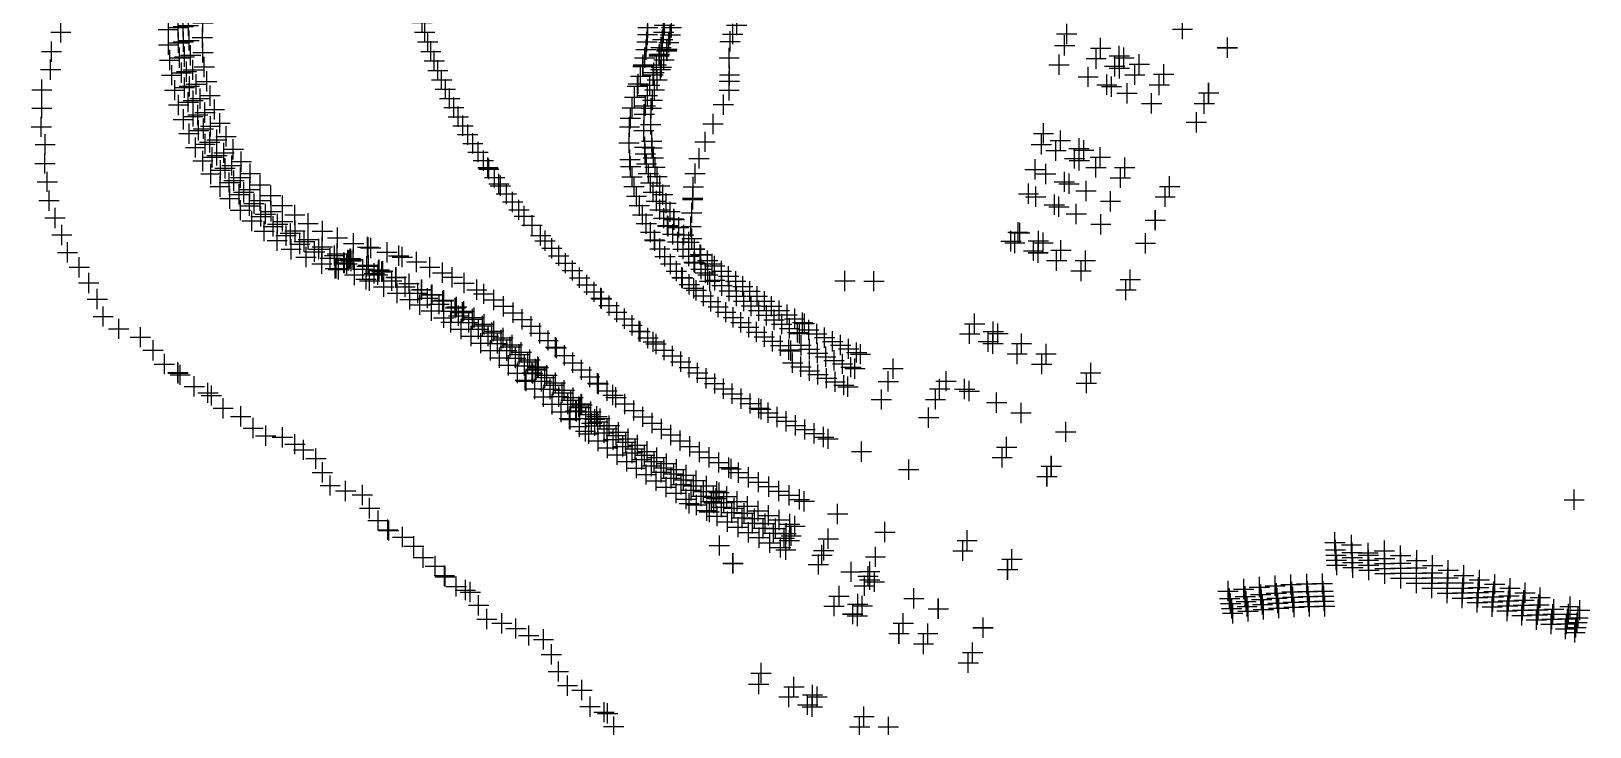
# Model space of a CAD drawing. Header units: metres. Extents: x 107442 to 107761, y 6433710 to 6434563.
# Drawn here: x 107476.1 to 107630.1, y 6434035.9 to 6434104.7 of the extents above; entities that cross this region are included whole.
import ezdxf

# ---------------------------------------------------------------- set-up
doc = ezdxf.new("R2010")
doc.units = ezdxf.units.M
doc.header["$PDMODE"] = 2
doc.header["$PDSIZE"] = 1

msp = doc.modelspace()

# ---------------------------------------------------------------- linework, layer by layer
for p in [(107479.06, 6434104.55, 95.99), (107489.69, 6434104.83, 93.27), (107489.69, 6434104.83, 93.27), (107490.67, 6434105.02, 93.02), (107490.67, 6434105.02, 93.02), (107491.16, 6434105.11, 93.02), (107491.16, 6434105.11, 93.02), (107491.16, 6434105.11, 93.02), (107491.67, 6434105.21, 92.89), (107493.11, 6434105.48, 93.52), (107514.75, 6434105.53, 93.4), (107515.02, 6434104.56, 93.39), (107537.06, 6434105.01, 93.35), (107538.62, 6434104.57, 92.71), (107538.7, 6434105.25, 92.71), (107539.4, 6434105.02, 92.41), (107539.4, 6434105.02, 92.41), (107545.45, 6434104.37, 97.63), (107545.84, 6434105.25, 97.66), (107578.45, 6434104.38, 98.97), (107589.88, 6434104.87, 98.5), (107489.71, 6434103.31, 93.27), (107489.71, 6434103.31, 93.27), (107490.69, 6434103.52, 93.02), (107490.69, 6434103.52, 93.02), (107491.17, 6434103.62, 93.02), (107491.17, 6434103.62, 93.02), (107491.17, 6434103.62, 93.02), (107491.74, 6434103.74, 92.87), (107493.05, 6434104.02, 93.5), (107515.31, 6434103.61, 93.38), (107536.88, 6434102.84, 93.35), (107536.97, 6434103.6, 93.35), (107537.03, 6434104.32, 93.35), (107538.37, 6434103.06, 92.72), (107538.52, 6434103.84, 92.72), (107538.95, 6434102.85, 92.43), (107538.95, 6434102.85, 92.43), (107538.96, 6434102.89, 92.43), (107538.96, 6434102.89, 92.43), (107539.13, 6434103.55, 92.42), (107539.13, 6434103.55, 92.42), (107539.28, 6434104.31, 92.42), (107539.28, 6434104.31, 92.42), (107545.18, 6434103.65, 97.62), (107578.23, 6434103.25, 98.93), (107581.79, 6434102.99, 98.06), (107581.79, 6434102.99, 98.06), (107594.32, 6434103.03, 98.03), (107594.32, 6434103.02, 98.62), (107594.32, 6434103.02, 98.62), (107594.32, 6434103.02, 98.62), (107594.32, 6434103.02, 98.62), (107478.14, 6434102.64, 96.21), (107489.82, 6434101.8, 93.26), (107489.82, 6434101.8, 93.26), (107490.79, 6434102.03, 93.01), (107490.79, 6434102.03, 93.01), (107491.28, 6434102.14, 93.01), (107491.28, 6434102.14, 93.01), (107491.28, 6434102.14, 93.01), (107491.88, 6434102.28, 92.86), (107493.1, 6434102.56, 93.48), (107515.62, 6434102.66, 93.36), (107515.96, 6434101.72, 93.35), (107536.6, 6434101.3, 93.37), (107536.61, 6434101.34, 93.37), (107536.75, 6434102.03, 93.36), (107537.91, 6434101.33, 92.74), (107538.17, 6434102.23, 92.73), (107538.2, 6434102.36, 92.73), (107538.21, 6434102.39, 92.73), (107538.65, 6434101.84, 92.44), (107538.65, 6434101.84, 92.44), (107538.92, 6434102.73, 92.43), (107538.92, 6434102.73, 92.43), (107545.09, 6434102.02, 97.6), (107577.69, 6434101.35, 98.91), (107581.35, 6434101.95, 98.09), (107581.35, 6434101.95, 98.09), (107583.64, 6434102.22, 97.56), (107583.64, 6434102.22, 97.56), (107584.1, 6434102.03, 97.56), (107584.1, 6434102.03, 97.56), (107585.61, 6434101.4, 97.97), (107478.05, 6434100.86, 96.24), (107490.02, 6434100.31, 93.25), (107490.02, 6434100.31, 93.25), (107490.99, 6434100.55, 93), (107490.99, 6434100.55, 93), (107491.48, 6434100.67, 93), (107491.48, 6434100.67, 93), (107491.48, 6434100.67, 93), (107492.12, 6434100.84, 92.84), (107493.24, 6434101.12, 93.46), (107516.31, 6434100.78, 93.34), (107516.68, 6434099.85, 93.33), (107536.34, 6434100.23, 93.38), (107536.58, 6434101.17, 93.37), (107537.58, 6434100.33, 92.75), (107537.66, 6434100.58, 92.75), (107537.98, 6434099.85, 92.47), (107537.98, 6434099.85, 92.47), (107538.31, 6434100.86, 92.45), (107538.31, 6434100.86, 92.45), (107538.4, 6434101.11, 92.45), (107538.4, 6434101.11, 92.45), (107545.13, 6434100.33, 97.59), (107580.56, 6434100.15, 98.13), (107580.56, 6434100.15, 98.13), (107583.19, 6434101.19, 97.59), (107583.19, 6434101.19, 97.59), (107583.65, 6434100.99, 97.59), (107583.65, 6434100.99, 97.59), (107585.17, 6434100.36, 98), (107588.03, 6434100.4, 98.62), (107477.19, 6434098.88, 96.5), (107490.32, 6434098.83, 93.25), (107490.32, 6434098.83, 93.25), (107491.28, 6434099.09, 93), (107491.28, 6434099.09, 93), (107491.77, 6434099.22, 93), (107491.77, 6434099.22, 93), (107491.77, 6434099.22, 93), (107492.43, 6434099.41, 92.82), (107493.48, 6434099.7, 93.44), (107493.82, 6434098.29, 93.43), (107517.06, 6434098.93, 93.32), (107536.03, 6434099.21, 93.39), (107536.11, 6434099.46, 93.39), (107537.01, 6434098.29, 92.78), (107537.26, 6434099.31, 92.77), (107537.72, 6434098.85, 92.48), (107537.72, 6434098.85, 92.48), (107545.09, 6434098.82, 97.57), (107545.1, 6434099.71, 97.59), (107582.41, 6434099.37, 97.63), (107582.41, 6434099.37, 97.63), (107582.87, 6434099.18, 97.63), (107582.87, 6434099.18, 97.63), (107584.41, 6434098.53, 98.05), (107587.59, 6434099.35, 98.65), (107592.46, 6434098.56, 98.74), (107592.46, 6434098.56, 98.74), (107592.46, 6434098.56, 98.74), (107592.46, 6434098.56, 98.15), (107592.47, 6434098.56, 98.74), (107477.19, 6434097.06, 96.56), (107490.7, 6434097.37, 93.24), (107490.7, 6434097.37, 93.24), (107491.66, 6434097.65, 92.99), (107491.66, 6434097.65, 92.99), (107492.14, 6434097.8, 92.99), (107492.14, 6434097.8, 92.99), (107492.14, 6434097.8, 92.99), (107492.82, 6434098, 92.81), (107494.25, 6434096.92, 93.41), (107517.47, 6434098.01, 93.31), (107517.89, 6434097.11, 93.3), (107535.51, 6434097.1, 93.42), (107535.74, 6434098.15, 93.41), (107536.82, 6434097.28, 92.8), (107537.4, 6434097.04, 92.51), (107537.4, 6434097.04, 92.51), (107537.52, 6434097.85, 92.5), (107537.52, 6434097.85, 92.5), (107544.52, 6434097.4, 97.15), (107586.83, 6434097.52, 98.7), (107592.02, 6434097.5, 98.18), (107592.03, 6434097.5, 98.77), (107592.03, 6434097.5, 98.77), (107592.03, 6434097.5, 98.77), (107592.03, 6434097.5, 98.77), (107477.13, 6434095.21, 96.66), (107491.17, 6434095.94, 93.23), (107491.17, 6434095.94, 93.23), (107492.13, 6434096.24, 92.98), (107492.13, 6434096.24, 92.98), (107492.6, 6434096.39, 92.98), (107492.6, 6434096.39, 92.98), (107492.6, 6434096.39, 92.98), (107493.3, 6434096.61, 92.8), (107493.85, 6434095.26, 92.79), (107494.78, 6434095.57, 93.4), (107518.33, 6434096.21, 93.29), (107518.79, 6434095.32, 93.28), (107535.25, 6434095.21, 93.45), (107535.34, 6434096.06, 93.44), (107536.71, 6434096.45, 92.81), (107537.35, 6434095.45, 92.53), (107537.35, 6434095.45, 92.53), (107543.5, 6434095.5, 96.37), (107591.25, 6434095.66, 98.23), (107591.26, 6434095.66, 98.82), (107591.26, 6434095.66, 98.82), (107591.26, 6434095.66, 98.82), (107591.26, 6434095.66, 98.82), (107491.73, 6434094.54, 93.22), (107491.73, 6434094.54, 93.22), (107492.68, 6434094.86, 92.97), (107492.68, 6434094.86, 92.97), (107493.15, 6434095.02, 92.97), (107493.15, 6434095.02, 92.97), (107493.15, 6434095.02, 92.97), (107493.78, 6434093.68, 92.97), (107493.78, 6434093.68, 92.97), (107493.78, 6434093.68, 92.97), (107494.48, 6434093.93, 92.78), (107495.39, 6434094.26, 93.39), (107519.27, 6434094.44, 93.27), (107535.2, 6434093.62, 93.47), (107536.66, 6434094.86, 92.83), (107537.44, 6434093.79, 92.55), (107537.44, 6434093.79, 92.55), (107542.71, 6434093.73, 95.7), (107576.15, 6434094.56, 98.73), (107577.82, 6434093.86, 98.28), (107577.82, 6434093.86, 98.28), (107477.52, 6434093.47, 96.67), (107492.37, 6434093.17, 93.22), (107492.37, 6434093.17, 93.22), (107493.31, 6434093.51, 92.97), (107493.31, 6434093.51, 92.97), (107494.03, 6434092.2, 92.96), (107494.03, 6434092.2, 92.96), (107494.49, 6434092.38, 92.96), (107494.49, 6434092.38, 92.96), (107494.49, 6434092.38, 92.96), (107495.18, 6434092.64, 92.77), (107496.1, 6434092.99, 93.39), (107519.77, 6434093.57, 93.26), (107520.28, 6434092.72, 93.25), (107536.75, 6434093.21, 92.85), (107536.81, 6434092.53, 92.85), (107537.49, 6434093.12, 92.55), (107537.49, 6434093.12, 92.55), (107537.61, 6434092.15, 92.56), (107537.61, 6434092.15, 92.56), (107542.12, 6434092.09, 95.13), (107575.94, 6434093.47, 98.7), (107577.38, 6434092.86, 98.3), (107577.38, 6434092.86, 98.3), (107579.22, 6434092.08, 97.8), (107579.22, 6434092.08, 97.8), (107579.66, 6434093.08, 97.78), (107579.66, 6434093.08, 97.78), (107580.12, 6434092.89, 97.78), (107580.12, 6434092.89, 97.78), (107581.76, 6434092.21, 98.22), (107477.5, 6434091.59, 96.82), (107493.09, 6434091.84, 93.21), (107493.09, 6434091.84, 93.21), (107493.9, 6434090.55, 93.2), (107493.9, 6434090.55, 93.2), (107494.83, 6434090.93, 92.95), (107494.83, 6434090.93, 92.95), (107495.29, 6434091.12, 92.95), (107495.29, 6434091.12, 92.95), (107495.29, 6434091.12, 92.95), (107495.96, 6434091.39, 92.77), (107496.89, 6434091.77, 93.38), (107497.78, 6434090.6, 93.38), (107520.81, 6434091.87, 93.24), (107521.25, 6434091.19, 93.24), (107521.27, 6434091.15, 93.24), (107521.35, 6434091.03, 93.23), (107535.29, 6434091.97, 93.48), (107535.36, 6434091.28, 93.49), (107536.93, 6434091.55, 92.86), (107537.11, 6434090.6, 92.87), (107537.77, 6434091.21, 92.57), (107537.77, 6434091.21, 92.57), (107541.73, 6434090.6, 94.65), (107575.32, 6434091.01, 98.65), (107576.37, 6434090.56, 98.36), (107576.37, 6434090.56, 98.36), (107579.68, 6434091.89, 97.8), (107579.68, 6434091.89, 97.8), (107581.33, 6434091.19, 98.25), (107584.17, 6434091.19, 98.88), (107477.73, 6434089.78, 96.92), (107494.79, 6434089.31, 93.19), (107494.79, 6434089.31, 93.19), (107495.71, 6434089.71, 92.94), (107495.71, 6434089.71, 92.94), (107496.17, 6434089.9, 92.94), (107496.17, 6434089.9, 92.94), (107496.17, 6434089.9, 92.94), (107496.82, 6434090.19, 92.77), (107497.75, 6434089.03, 92.77), (107498.75, 6434089.48, 93.38), (107521.92, 6434090.2, 93.23), (107522.35, 6434089.58, 93.22), (107522.49, 6434089.39, 93.22), (107535.5, 6434090.28, 93.5), (107535.7, 6434089.31, 93.51), (107537.33, 6434089.67, 92.88), (107537.98, 6434090.29, 92.58), (107537.98, 6434090.29, 92.58), (107538.24, 6434089.39, 92.59), (107538.24, 6434089.39, 92.59), (107541.55, 6434089.28, 94.28), (107578.21, 6434089.78, 97.86), (107578.21, 6434089.78, 97.86), (107578.67, 6434089.59, 97.86), (107578.67, 6434089.59, 97.86), (107583.75, 6434090.18, 98.91), (107588.6, 6434089.33, 99), (107588.6, 6434089.33, 99), (107588.6, 6434089.33, 99), (107588.6, 6434089.33, 98.41), (107588.61, 6434089.33, 99), (107477.9, 6434087.92, 97.06), (107495.76, 6434088.12, 93.19), (107495.76, 6434088.12, 93.19), (107496.67, 6434088.53, 92.94), (107496.67, 6434088.53, 92.94), (107497.13, 6434088.74, 92.94), (107497.13, 6434088.74, 92.94), (107497.13, 6434088.74, 92.94), (107498.16, 6434087.63, 92.93), (107498.16, 6434087.63, 92.93), (107498.16, 6434087.63, 92.93), (107498.75, 6434087.92, 92.77), (107499.81, 6434088.42, 93.39), (107500.95, 6434087.43, 93.39), (107523.09, 6434088.58, 93.21), (107523.7, 6434087.79, 93.21), (107535.94, 6434088.35, 93.52), (107536.22, 6434087.43, 93.53), (107537.59, 6434088.76, 92.89), (107537.9, 6434087.88, 92.9), (107538.54, 6434088.52, 92.6), (107538.54, 6434088.52, 92.6), (107538.87, 6434087.67, 92.6), (107538.87, 6434087.67, 92.6), (107541.5, 6434088.15, 94), (107541.5, 6434088.04, 93.97), (107574.67, 6434088.6, 98.61), (107575.38, 6434088.3, 98.41), (107575.38, 6434088.3, 98.41), (107577.22, 6434087.52, 97.91), (107577.22, 6434087.52, 97.91), (107580.35, 6434088.88, 98.32), (107582.77, 6434087.86, 98.97), (107588.17, 6434088.31, 99.03), (107588.17, 6434088.31, 99.03), (107588.17, 6434088.31, 99.03), (107588.17, 6434088.31, 99.03), (107588.17, 6434088.31, 98.44), (107478.5, 6434086.21, 97.12), (107496.81, 6434086.98, 93.18), (107496.81, 6434086.98, 93.18), (107497.71, 6434087.42, 92.93), (107497.71, 6434087.42, 92.93), (107497.94, 6434085.91, 93.17), (107497.94, 6434085.91, 93.17), (107498.83, 6434086.36, 92.92), (107498.83, 6434086.36, 92.92), (107499.28, 6434086.59, 92.92), (107499.28, 6434086.59, 92.92), (107499.28, 6434086.59, 92.92), (107499.83, 6434086.86, 92.77), (107502.18, 6434086.51, 93.4), (107524.33, 6434087.01, 93.2), (107524.85, 6434086.39, 93.2), (107536.54, 6434086.52, 93.53), (107538.25, 6434087.02, 92.9), (107538.63, 6434086.19, 92.91), (107539.25, 6434086.84, 92.61), (107539.25, 6434086.84, 92.61), (107539.63, 6434086.12, 92.61), (107539.63, 6434086.12, 92.61), (107539.67, 6434086.05, 92.61), (107539.67, 6434086.05, 92.61), (107541.4, 6434086.72, 93.59), (107577.68, 6434087.32, 97.91), (107577.68, 6434087.32, 97.91), (107579.39, 6434086.6, 98.38), (107587.19, 6434085.99, 99.09), (107587.19, 6434085.99, 99.09), (107587.19, 6434085.99, 99.09), (107587.19, 6434085.99, 98.5), (107587.2, 6434085.99, 99.09), (107479.16, 6434084.53, 97.18), (107499.15, 6434084.9, 93.16), (107499.15, 6434084.9, 93.16), (107500.04, 6434085.37, 92.91), (107500.04, 6434085.37, 92.91), (107500.48, 6434085.61, 92.91), (107500.48, 6434085.61, 92.91), (107500.48, 6434085.61, 92.91), (107500.98, 6434085.87, 92.77), (107501.32, 6434084.46, 92.91), (107501.32, 6434084.46, 92.91), (107501.75, 6434084.7, 92.91), (107501.75, 6434084.7, 92.91), (107501.75, 6434084.7, 92.91), (107502.2, 6434084.95, 92.78), (107503.5, 6434085.67, 93.41), (107504.91, 6434084.91, 93.42), (107525.62, 6434085.48, 93.19), (107526.47, 6434084.48, 93.18), (107536.91, 6434085.65, 93.54), (107537.32, 6434084.8, 93.55), (107539.01, 6434085.46, 92.91), (107539.06, 6434085.38, 92.91), (107539.52, 6434084.6, 92.92), (107540.11, 6434085.28, 92.62), (107540.11, 6434085.28, 92.62), (107540.6, 6434084.53, 92.62), (107540.6, 6434084.53, 92.62), (107541.32, 6434085.36, 93.17), (107573.64, 6434084.8, 98.45), (107573.64, 6434084.8, 98.45), (107573.81, 6434084.73, 98.5), (107573.81, 6434084.73, 98.5), (107573.81, 6434084.73, 98.5), (107581.81, 6434085.58, 99.03), (107500.44, 6434083.97, 93.16), (107500.44, 6434083.97, 93.16), (107501.82, 6434083.11, 93.15), (107501.82, 6434083.11, 93.15), (107502.68, 6434083.62, 92.9), (107502.68, 6434083.62, 92.9), (107503.11, 6434083.87, 92.9), (107503.11, 6434083.87, 92.9), (107503.11, 6434083.87, 92.9), (107503.5, 6434084.09, 92.79), (107504.14, 6434082.87, 92.9), (107504.14, 6434082.87, 92.9), (107504.57, 6434083.13, 92.9), (107504.57, 6434083.13, 92.9), (107504.57, 6434083.13, 92.9), (107504.9, 6434083.34, 92.8), (107506.4, 6434084.25, 93.43), (107507.99, 6434083.7, 93.45), (107509.36, 6434083.33, 93.47), (107509.44, 6434083.31, 93.47), (107509.68, 6434083.25, 93.47), (107511.3, 6434082.82, 93.49), (107526.91, 6434083.96, 93.18), (107527.57, 6434083.21, 93.18), (107537.72, 6434084.05, 93.55), (107537.76, 6434083.97, 93.55), (107538.24, 6434083.17, 93.56), (107540.01, 6434083.85, 92.92), (107540.54, 6434083.13, 92.93), (107541.12, 6434083.82, 92.63), (107541.12, 6434083.82, 92.63), (107541.41, 6434084.17, 92.86), (107541.67, 6434083.14, 92.63), (107541.67, 6434083.14, 92.63), (107541.68, 6434083.16, 92.65), (107572.92, 6434083.91, 98.4), (107572.93, 6434083.92, 98.4), (107573.32, 6434083.75, 98.51), (107573.32, 6434083.75, 98.51), (107573.32, 6434083.74, 98.51), (107573.32, 6434083.74, 98.51), (107575.16, 6434082.97, 98.01), (107575.16, 6434082.97, 98.01), (107575.16, 6434082.96, 98.01), (107575.16, 6434082.96, 98.01), (107575.65, 6434083.95, 98), (107575.65, 6434083.95, 98), (107576.11, 6434083.76, 98), (107576.11, 6434083.76, 98), (107577.87, 6434083.01, 98.48), (107586.23, 6434083.71, 99.15), (107586.23, 6434083.71, 99.15), (107586.23, 6434083.71, 99.15), (107586.23, 6434083.71, 99.15), (107586.23, 6434083.71, 98.56), (107479.72, 6434082.8, 97.3), (107480.89, 6434081.34, 97.27), (107503.29, 6434082.35, 93.15), (107503.29, 6434082.35, 93.15), (107504.85, 6434081.69, 93.15), (107504.85, 6434081.69, 93.15), (107505.69, 6434082.23, 92.9), (107505.69, 6434082.23, 92.9), (107506.11, 6434082.5, 92.9), (107506.11, 6434082.5, 92.9), (107506.11, 6434082.5, 92.9), (107506.38, 6434082.67, 92.81), (107507.02, 6434081.78, 92.89), (107507.02, 6434081.78, 92.89), (107507.09, 6434081.76, 92.89), (107507.09, 6434081.76, 92.89), (107507.33, 6434081.68, 92.89), (107507.33, 6434081.68, 92.89), (107507.43, 6434082.06, 92.89), (107507.43, 6434082.06, 92.89), (107507.43, 6434082.06, 92.89), (107507.51, 6434082.03, 92.89), (107507.51, 6434082.03, 92.89), (107507.51, 6434082.03, 92.89), (107507.65, 6434082.2, 92.83), (107507.72, 6434082.17, 92.83), (107507.74, 6434081.96, 92.89), (107507.74, 6434081.96, 92.89), (107507.74, 6434081.96, 92.89), (107507.94, 6434082.1, 92.83), (107509.31, 6434081.44, 92.89), (107509.31, 6434081.44, 92.89), (107509.31, 6434081.44, 92.89), (107509.45, 6434081.54, 92.85), (107512.45, 6434082.47, 93.51), (107512.8, 6434082.35, 93.51), (107514.2, 6434081.86, 93.53), (107515.52, 6434081.34, 93.54), (107528.25, 6434082.47, 93.17), (107528.93, 6434081.74, 93.17), (107538.75, 6434082.41, 93.56), (107539.3, 6434081.67, 93.57), (107541.1, 6434082.44, 92.93), (107541.63, 6434081.84, 92.94), (107541.69, 6434081.78, 92.94), (107542.24, 6434082.6, 92.61), (107542.24, 6434082.6, 92.61), (107542.24, 6434082.6, 92.61), (107542.24, 6434082.6, 92.61), (107542.3, 6434082.55, 92.61), (107542.97, 6434082, 92.59), (107543.41, 6434081.66, 92.58), (107543.65, 6434081.48, 92.57), (107575.62, 6434082.78, 98.01), (107575.62, 6434082.78, 98.01), (107575.62, 6434082.77, 98.01), (107575.62, 6434082.77, 98.01), (107577.45, 6434082, 98.51), (107577.45, 6434082, 98.51), (107580.29, 6434081.99, 99.13), (107481.82, 6434079.79, 97.34), (107506.18, 6434081.23, 93.14), (107506.18, 6434081.23, 93.14), (107506.26, 6434081.21, 93.14), (107506.26, 6434081.21, 93.14), (107506.49, 6434081.13, 93.14), (107506.49, 6434081.13, 93.14), (107508.08, 6434080.58, 93.14), (107508.08, 6434080.58, 93.14), (107508.9, 6434081.15, 92.89), (107508.9, 6434081.15, 92.89), (107509.22, 6434080.15, 93.14), (107509.22, 6434080.15, 93.14), (107509.57, 6434080.01, 93.14), (107509.57, 6434080.01, 93.14), (107510.03, 6434080.73, 92.89), (107510.03, 6434080.73, 92.89), (107510.38, 6434080.6, 92.89), (107510.38, 6434080.6, 92.89), (107510.44, 6434081.02, 92.89), (107510.44, 6434081.02, 92.89), (107510.44, 6434081.02, 92.89), (107510.53, 6434081.09, 92.86), (107510.78, 6434080.89, 92.89), (107510.78, 6434080.89, 92.89), (107510.78, 6434080.89, 92.89), (107510.87, 6434080.95, 92.86), (107511.76, 6434080.01, 92.89), (107511.76, 6434080.01, 92.89), (107512.16, 6434080.32, 92.89), (107512.16, 6434080.32, 92.89), (107512.16, 6434080.32, 92.89), (107512.2, 6434080.35, 92.87), (107516.77, 6434080.8, 93.55), (107517.74, 6434080.35, 93.55), (107518.9, 6434079.78, 93.56), (107529.62, 6434081.02, 93.17), (107530.32, 6434080.3, 93.16), (107539.88, 6434080.96, 93.57), (107540.43, 6434080.34, 93.57), (107540.43, 6434080.34, 93.57), (107540.49, 6434080.28, 93.58), (107542.32, 6434081.16, 92.94), (107542.75, 6434080.79, 92.94), (107542.99, 6434080.59, 92.94), (107543.17, 6434079.95, 92.33), (107543.17, 6434079.95, 92.33), (107543.68, 6434080.05, 92.94), (107544.34, 6434080.96, 92.57), (107545.04, 6434080.45, 92.57), (107545.74, 6434079.95, 92.56), (107556.53, 6434079.98, 95.27), (107559.4, 6434079.96, 95.9), (107579.86, 6434080.98, 99.16), (107579.86, 6434080.97, 99.16), (107584.71, 6434080.12, 99.25), (107584.71, 6434080.12, 99.25), (107584.71, 6434080.12, 99.25), (107584.71, 6434080.12, 98.66), (107584.72, 6434080.12, 99.25), (107482.66, 6434078.19, 97.45), (107510.96, 6434079.41, 93.14), (107510.96, 6434079.41, 93.14), (107512.29, 6434078.79, 93.13), (107512.29, 6434078.79, 93.13), (107513.07, 6434079.41, 92.88), (107513.07, 6434079.41, 92.88), (107513.47, 6434079.72, 92.88), (107513.47, 6434079.72, 92.88), (107513.47, 6434079.72, 92.88), (107514.32, 6434078.79, 92.88), (107514.32, 6434078.79, 92.88), (107514.71, 6434079.11, 92.88), (107514.71, 6434079.11, 92.88), (107514.74, 6434079.14, 92.89), (107515.3, 6434078.28, 92.88), (107515.3, 6434078.28, 92.88), (107515.68, 6434078.6, 92.88), (107515.68, 6434078.6, 92.88), (107515.75, 6434078.65, 92.9), (107520.16, 6434079.12, 93.57), (107520.85, 6434078.71, 93.57), (107531.03, 6434079.6, 93.16), (107531.75, 6434078.91, 93.16), (107532.42, 6434078.29, 93.16), (107532.49, 6434078.23, 93.16), (107541.15, 6434079.64, 93.58), (107541.59, 6434079.26, 93.58), (107541.84, 6434079.06, 93.58), (107542.55, 6434078.5, 93.58), (107544.38, 6434079.52, 92.95), (107545.09, 6434079, 92.95), (107545.81, 6434078.49, 92.95), (107546.44, 6434079.45, 92.57), (107547.15, 6434078.96, 92.57), (107547.87, 6434078.47, 92.58), (107584.28, 6434079.11, 98.69), (107584.28, 6434079.1, 99.28), (107584.29, 6434079.11, 99.28), (107584.29, 6434079.11, 99.28), (107584.29, 6434079.11, 99.28), (107584.29, 6434079.11, 99.28), (107584.29, 6434079.11, 98.69), (107584.29, 6434079.1, 99.28), (107584.29, 6434079.1, 99.28), (107584.29, 6434079.1, 99.28), (107513.55, 6434078.16, 93.13), (107513.55, 6434078.16, 93.13), (107514.54, 6434077.63, 93.13), (107514.54, 6434077.63, 93.13), (107515.67, 6434077.04, 93.12), (107515.67, 6434077.04, 93.12), (107516.43, 6434077.69, 92.88), (107516.43, 6434077.69, 92.88), (107516.81, 6434078.01, 92.88), (107516.81, 6434078.01, 92.88), (107516.9, 6434078.09, 92.9), (107517.65, 6434076.99, 92.87), (107517.65, 6434076.99, 92.87), (107518.04, 6434077.32, 92.87), (107518.04, 6434077.32, 92.87), (107518.16, 6434077.42, 92.91), (107518.74, 6434076.88, 92.87), (107518.74, 6434076.88, 92.87), (107518.87, 6434077, 92.91), (107521.85, 6434078.11, 93.58), (107522.81, 6434077.48, 93.58), (107523.74, 6434076.84, 93.58), (107533.23, 6434077.56, 93.16), (107533.98, 6434076.9, 93.16), (107543.28, 6434077.95, 93.58), (107544.01, 6434077.42, 93.59), (107544.75, 6434076.9, 93.59), (107546.53, 6434078, 92.95), (107547.27, 6434077.52, 92.96), (107548.01, 6434077.05, 92.96), (107548.59, 6434077.99, 92.59), (107549.29, 6434077.49, 92.62), (107550.04, 6434077.05, 92.62), (107550.81, 6434076.65, 92.62), (107483.25, 6434076.47, 97.67), (107484.78, 6434075.25, 97.64), (107516.89, 6434076.34, 93.12), (107516.89, 6434076.34, 93.12), (107517.6, 6434075.9, 93.12), (107517.6, 6434075.9, 93.12), (107518.36, 6434076.55, 92.87), (107518.36, 6434076.55, 92.87), (107518.62, 6434075.23, 93.12), (107518.62, 6434075.23, 93.12), (107519.36, 6434075.89, 92.87), (107519.36, 6434075.89, 92.87), (107519.74, 6434076.22, 92.87), (107519.74, 6434076.22, 92.87), (107519.89, 6434076.36, 92.92), (107520.34, 6434075.22, 92.87), (107520.34, 6434075.22, 92.87), (107520.71, 6434075.55, 92.87), (107520.71, 6434075.55, 92.87), (107520.88, 6434075.71, 92.92), (107524.65, 6434076.19, 93.58), (107525.53, 6434075.51, 93.58), (107534.74, 6434076.25, 93.15), (107535.51, 6434075.61, 93.15), (107545.5, 6434076.39, 93.59), (107546.26, 6434075.89, 93.6), (107547.03, 6434075.41, 93.6), (107548.77, 6434076.59, 92.97), (107549.53, 6434076.15, 92.97), (107550.29, 6434075.72, 92.97), (107551.07, 6434075.3, 92.98), (107551.57, 6434076.25, 92.62), (107552.35, 6434075.87, 92.62), (107552.54, 6434075.77, 92.62), (107552.96, 6434075.15, 92.45), (107569.34, 6434075.76, 98.6), (107569.34, 6434075.76, 98.6), (107486.92, 6434074.43, 97.46), (107519.6, 6434074.54, 93.12), (107519.6, 6434074.54, 93.12), (107520.56, 6434073.84, 93.11), (107520.56, 6434073.84, 93.11), (107521.29, 6434074.53, 92.86), (107521.29, 6434074.53, 92.86), (107521.65, 6434074.87, 92.86), (107521.65, 6434074.87, 92.86), (107521.84, 6434075.04, 92.93), (107522.21, 6434073.82, 92.86), (107522.21, 6434073.82, 92.86), (107522.57, 6434074.17, 92.86), (107522.57, 6434074.17, 92.86), (107522.77, 6434074.36, 92.93), (107523.67, 6434073.66, 92.93), (107526.38, 6434074.82, 93.58), (107527.21, 6434074.1, 93.58), (107536.21, 6434075.04, 93.15), (107536.29, 6434074.98, 93.15), (107537.07, 6434074.36, 93.15), (107537.59, 6434073.97, 93.16), (107537.87, 6434073.76, 93.16), (107547.8, 6434074.93, 93.6), (107548.58, 6434074.48, 93.61), (107549.38, 6434074.03, 93.61), (107550.18, 6434073.6, 93.62), (107551.85, 6434074.89, 92.98), (107552.05, 6434074.8, 92.98), (107552.21, 6434073.63, 93.01), (107553.74, 6434074.76, 92.46), (107554.52, 6434074.39, 92.47), (107555.31, 6434074.01, 92.48), (107556.1, 6434073.65, 92.5), (107568.85, 6434074.77, 98.61), (107568.85, 6434074.77, 98.61), (107570.69, 6434073.99, 98.11), (107570.69, 6434073.99, 98.11), (107571.15, 6434073.8, 98.11), (107571.15, 6434073.8, 98.11), (107571.19, 6434074.98, 98.1), (107571.19, 6434074.98, 98.1), (107571.65, 6434074.79, 98.1), (107571.65, 6434074.79, 98.1), (107573.98, 6434073.8, 98.73), (107488.18, 6434073.14, 97.57), (107521.5, 6434073.13, 93.11), (107521.5, 6434073.13, 93.11), (107522.41, 6434072.4, 93.11), (107522.41, 6434072.4, 93.11), (107523.12, 6434073.1, 92.86), (107523.12, 6434073.1, 92.86), (107523.47, 6434073.46, 92.86), (107523.47, 6434073.46, 92.86), (107524, 6434072.37, 92.86), (107524, 6434072.37, 92.86), (107524.35, 6434072.73, 92.86), (107524.35, 6434072.73, 92.86), (107524.55, 6434072.94, 92.93), (107525.41, 6434072.2, 92.93), (107527.95, 6434073.44, 93.58), (107528.02, 6434073.37, 93.58), (107528.83, 6434072.63, 93.58), (107538.67, 6434073.16, 93.16), (107539.49, 6434072.58, 93.16), (107550.98, 6434073.19, 93.62), (107551.18, 6434073.09, 93.62), (107553.02, 6434073.24, 93.02), (107553.83, 6434072.86, 93.03), (107554.64, 6434072.5, 93.03), (107555.46, 6434072.14, 93.04), (107556.89, 6434073.28, 92.51), (107557.69, 6434072.92, 92.53), (107558.07, 6434072.75, 92.54), (107573.55, 6434072.78, 98.76), (107576.4, 6434072.78, 99.39), (107489.29, 6434071.77, 97.76), (107490.62, 6434070.95, 97.8), (107490.65, 6434070.87, 97.82), (107490.85, 6434070.71, 97.84), (107523.3, 6434071.65, 93.11), (107523.3, 6434071.65, 93.11), (107524.18, 6434070.89, 93.1), (107524.18, 6434070.89, 93.1), (107524.86, 6434071.61, 92.85), (107524.86, 6434071.61, 92.85), (107525.21, 6434071.98, 92.85), (107525.21, 6434071.98, 92.85), (107525.63, 6434070.92, 92.85), (107525.63, 6434070.92, 92.85), (107525.7, 6434070.84, 92.85), (107525.7, 6434070.84, 92.85), (107525.97, 6434071.28, 92.85), (107525.97, 6434071.28, 92.85), (107526.04, 6434071.21, 92.85), (107526.04, 6434071.21, 92.85), (107526.18, 6434071.51, 92.93), (107526.25, 6434071.43, 92.93), (107527.09, 6434070.67, 92.93), (107529.66, 6434071.91, 93.58), (107530.49, 6434071.2, 93.58), (107531.33, 6434070.5, 93.58), (107540.31, 6434072.01, 93.16), (107541.14, 6434071.45, 93.16), (107541.98, 6434070.91, 93.17), (107551.36, 6434071.91, 93.65), (107552.19, 6434071.51, 93.66), (107553.03, 6434071.12, 93.66), (107553.87, 6434070.74, 93.67), (107556.29, 6434071.8, 93.05), (107557.12, 6434071.47, 93.05), (107557.52, 6434071.32, 93.06), (107561.29, 6434071.33, 92.63), (107575.97, 6434071.76, 99.42), (107580.82, 6434070.91, 99.51), (107580.82, 6434070.91, 99.51), (107580.82, 6434070.91, 99.51), (107580.82, 6434070.91, 99.51), (107580.82, 6434070.91, 98.92), (107492.25, 6434069.57, 97.96), (107524.95, 6434070.18, 93.1), (107524.95, 6434070.18, 93.1), (107525.03, 6434070.1, 93.1), (107525.03, 6434070.1, 93.1), (107525.88, 6434069.32, 93.1), (107525.88, 6434069.32, 93.1), (107526.55, 6434070.07, 92.85), (107526.55, 6434070.07, 92.85), (107526.88, 6434070.44, 92.85), (107526.88, 6434070.44, 92.85), (107527.4, 6434069.31, 92.85), (107527.4, 6434069.31, 92.85), (107527.73, 6434069.69, 92.85), (107527.73, 6434069.69, 92.85), (107527.94, 6434069.93, 92.92), (107528.8, 6434069.19, 92.92), (107532.1, 6434069.88, 93.58), (107532.18, 6434069.81, 93.58), (107533.04, 6434069.14, 93.58), (107542.82, 6434070.37, 93.17), (107543.67, 6434069.85, 93.17), (107544.53, 6434069.34, 93.17), (107554.72, 6434070.38, 93.68), (107555.57, 6434070.03, 93.68), (107556.42, 6434069.69, 93.69), (107556.83, 6434069.53, 93.7), (107560.81, 6434070.06, 93.09), (107565.88, 6434069.33, 92.76), (107566.52, 6434070.08, 98.66), (107566.52, 6434070.08, 98.66), (107568.36, 6434069.3, 98.16), (107568.36, 6434069.3, 98.16), (107568.82, 6434069.11, 98.16), (107568.82, 6434069.11, 98.16), (107580.39, 6434069.89, 99.54), (107580.39, 6434069.89, 99.54), (107580.39, 6434069.89, 99.54), (107580.39, 6434069.89, 99.54), (107580.39, 6434069.89, 98.95), (107493.6, 6434068.93, 97.95), (107493.94, 6434068.67, 97.97), (107495.1, 6434067.41, 98.11), (107526.75, 6434068.55, 93.1), (107526.75, 6434068.55, 93.1), (107527.62, 6434067.8, 93.09), (107527.62, 6434067.8, 93.09), (107528.27, 6434068.56, 92.84), (107528.27, 6434068.56, 92.84), (107528.59, 6434068.94, 92.84), (107528.59, 6434068.94, 92.84), (107529.14, 6434067.82, 92.84), (107529.14, 6434067.82, 92.84), (107529.46, 6434068.21, 92.84), (107529.46, 6434068.21, 92.84), (107529.67, 6434068.47, 92.92), (107530.25, 6434067.56, 92.84), (107530.25, 6434067.56, 92.84), (107530.34, 6434067.49, 92.84), (107530.34, 6434067.49, 92.84), (107530.46, 6434067.83, 92.92), (107530.55, 6434067.76, 92.92), (107533.61, 6434068.71, 93.58), (107533.91, 6434068.48, 93.58), (107534.79, 6434067.83, 93.58), (107545.4, 6434068.84, 93.18), (107546.27, 6434068.36, 93.18), (107547.16, 6434067.88, 93.19), (107548.04, 6434067.42, 93.19), (107560.13, 6434068.27, 93.73), (107565.48, 6434068.28, 93.14), (107571.52, 6434067.97, 98.89), (107496.84, 6434066.61, 98.05), (107528.51, 6434067.05, 93.09), (107528.51, 6434067.05, 93.09), (107529.31, 6434066.39, 93.09), (107529.31, 6434066.39, 93.09), (107529.4, 6434066.31, 93.09), (107529.4, 6434066.31, 93.09), (107529.94, 6434067.17, 92.84), (107529.94, 6434067.17, 92.84), (107530.02, 6434067.1, 92.84), (107530.02, 6434067.1, 92.84), (107530.92, 6434066.38, 92.83), (107530.92, 6434066.38, 92.83), (107531.22, 6434066.78, 92.83), (107531.22, 6434066.78, 92.83), (107531.44, 6434067.06, 92.92), (107531.5, 6434065.92, 92.83), (107531.5, 6434065.92, 92.83), (107531.81, 6434066.32, 92.83), (107531.81, 6434066.32, 92.83), (107532.03, 6434066.61, 92.92), (107532.12, 6434066.08, 92.83), (107532.12, 6434066.08, 92.83), (107532.34, 6434066.38, 92.93), (107535.68, 6434067.19, 93.58), (107536.58, 6434066.56, 93.59), (107537.49, 6434065.95, 93.59), (107548.26, 6434067.31, 93.19), (107548.94, 6434066.97, 93.2), (107549.84, 6434066.54, 93.2), (107550.74, 6434066.12, 93.21), (107564.8, 6434066.49, 93.78), (107573.93, 6434066.95, 99.55), (107573.93, 6434066.95, 99.55), (107573.93, 6434066.95, 99.55), (107573.93, 6434066.95, 99.55), (107573.93, 6434066.95, 99.55), (107573.93, 6434066.95, 99.55), (107573.93, 6434066.95, 99.55), (107573.93, 6434066.95, 99.55), (107573.93, 6434066.95, 99.55), (107573.93, 6434066.95, 99.55), (107573.93, 6434066.95, 99.55), (107573.93, 6434066.95, 99.55), (107573.93, 6434066.95, 99.55), (107573.93, 6434066.95, 99.55), (107573.93, 6434066.95, 99.55), (107573.93, 6434066.95, 99.55), (107573.93, 6434066.95, 98.96), (107498.07, 6434065.45, 98.14), (107499.31, 6434064.7, 98.12), (107500.95, 6434064.54, 97.95), (107530.31, 6434065.59, 93.08), (107530.31, 6434065.59, 93.08), (107530.9, 6434065.13, 93.08), (107530.9, 6434065.13, 93.08), (107531.22, 6434064.88, 93.08), (107531.22, 6434064.88, 93.08), (107531.82, 6434065.68, 92.83), (107531.82, 6434065.68, 92.83), (107532.73, 6434064.99, 92.83), (107532.73, 6434064.99, 92.83), (107533.03, 6434065.39, 92.83), (107533.03, 6434065.39, 92.83), (107533.25, 6434065.7, 92.93), (107533.94, 6434064.72, 92.83), (107533.94, 6434064.72, 92.83), (107534.17, 6434065.05, 92.93), (107535.1, 6434064.4, 92.93), (107538.41, 6434065.35, 93.59), (107539.33, 6434064.77, 93.59), (107551.66, 6434065.71, 93.22), (107552.58, 6434065.31, 93.22), (107553.5, 6434064.93, 93.23), (107554.43, 6434064.56, 93.24), (107554.87, 6434064.39, 93.24), (107578.35, 6434065.08, 99.08), (107578.35, 6434065.08, 99.08), (107578.36, 6434065.08, 99.67), (107578.36, 6434065.08, 99.67), (107578.36, 6434065.08, 99.67), (107578.36, 6434065.08, 99.67), (107578.36, 6434065.08, 99.67), (107578.36, 6434065.08, 99.67), (107578.36, 6434065.08, 99.67), (107578.36, 6434065.08, 99.67), (107578.36, 6434065.08, 99.67), (107578.36, 6434065.08, 99.67), (107578.36, 6434065.08, 99.67), (107578.36, 6434065.08, 99.67), (107502.19, 6434063.86, 97.94), (107503.05, 6434063.3, 97.93), (107532.14, 6434064.18, 93.08), (107532.14, 6434064.18, 93.08), (107533.08, 6434063.49, 93.08), (107533.08, 6434063.49, 93.08), (107533.65, 6434064.31, 92.83), (107533.65, 6434064.31, 92.83), (107534.02, 6434062.82, 93.08), (107534.02, 6434062.82, 93.08), (107534.58, 6434063.64, 92.83), (107534.58, 6434063.64, 92.83), (107534.87, 6434064.05, 92.83), (107534.87, 6434064.05, 92.83), (107535.52, 6434062.99, 92.82), (107535.52, 6434062.99, 92.82), (107535.8, 6434063.4, 92.82), (107535.8, 6434063.4, 92.82), (107536.04, 6434063.77, 92.93), (107536.99, 6434063.15, 92.93), (107540.26, 6434064.2, 93.6), (107541.21, 6434063.64, 93.6), (107542.15, 6434063.09, 93.6), (107558.17, 6434063.13, 93.27), (107572.5, 6434063.57, 99.64), (107572.5, 6434063.57, 99.64), (107572.5, 6434063.57, 99.64), (107572.5, 6434063.57, 99.64), (107572.5, 6434063.57, 99.64), (107572.5, 6434063.57, 99.64), (107572.5, 6434063.57, 99.64), (107572.5, 6434063.57, 99.64), (107572.5, 6434063.57, 99.05), (107504.27, 6434062.44, 97.92), (107534.97, 6434062.15, 93.07), (107534.97, 6434062.15, 93.07), (107535.93, 6434061.5, 93.07), (107535.93, 6434061.5, 93.07), (107536.47, 6434062.34, 92.82), (107536.47, 6434062.34, 92.82), (107536.74, 6434062.76, 92.82), (107536.74, 6434062.76, 92.82), (107537.43, 6434061.71, 92.82), (107537.43, 6434061.71, 92.82), (107537.69, 6434062.14, 92.82), (107537.69, 6434062.14, 92.82), (107537.95, 6434062.54, 92.94), (107538.65, 6434061.52, 92.82), (107538.65, 6434061.52, 92.82), (107538.91, 6434061.95, 92.94), (107539.88, 6434061.37, 92.94), (107543.11, 6434062.56, 93.61), (107544.08, 6434062.05, 93.61), (107545.05, 6434061.54, 93.62), (107545.29, 6434061.42, 93.62), (107562.84, 6434061.35, 93.32), (107572.07, 6434062.55, 99.67), (107572.07, 6434062.55, 99.67), (107572.07, 6434062.55, 99.67), (107572.07, 6434062.55, 99.67), (107572.07, 6434062.55, 99.67), (107572.07, 6434062.55, 99.67), (107572.07, 6434062.55, 99.67), (107572.07, 6434062.55, 99.67), (107572.07, 6434062.55, 99.08), (107576.92, 6434061.7, 99.17), (107576.93, 6434061.7, 99.76), (107576.93, 6434061.7, 99.76), (107504.91, 6434061.07, 98.1), (107505.67, 6434059.78, 98.23), (107536.9, 6434060.86, 93.07), (107536.9, 6434060.86, 93.07), (107537.88, 6434060.24, 93.07), (107537.88, 6434060.24, 93.07), (107538.39, 6434061.09, 92.82), (107538.39, 6434061.09, 92.82), (107539.37, 6434060.49, 92.81), (107539.37, 6434060.49, 92.81), (107539.62, 6434060.92, 92.81), (107539.62, 6434060.92, 92.81), (107540.35, 6434059.89, 92.81), (107540.35, 6434059.89, 92.81), (107540.59, 6434060.33, 92.81), (107540.59, 6434060.33, 92.81), (107540.86, 6434060.81, 92.95), (107541.58, 6434059.75, 92.81), (107541.58, 6434059.75, 92.81), (107541.85, 6434060.26, 92.95), (107542.85, 6434059.73, 92.96), (107546.02, 6434061.05, 93.62), (107547.01, 6434060.58, 93.63), (107548, 6434060.11, 93.64), (107576.49, 6434060.68, 99.2), (107576.5, 6434060.68, 99.79), (107576.5, 6434060.68, 99.79), (107507.2, 6434059.24, 98.09), (107508.86, 6434058.85, 97.9), (107538.86, 6434059.62, 93.06), (107538.86, 6434059.62, 93.06), (107539.85, 6434059.02, 93.06), (107539.85, 6434059.02, 93.06), (107540.86, 6434058.44, 93.06), (107540.86, 6434058.44, 93.06), (107541.34, 6434059.31, 92.81), (107541.34, 6434059.31, 92.81), (107542.33, 6434058.74, 92.81), (107542.33, 6434058.74, 92.81), (107542.57, 6434059.19, 92.81), (107542.57, 6434059.19, 92.81), (107543.34, 6434058.19, 92.8), (107543.34, 6434058.19, 92.8), (107543.56, 6434058.63, 92.8), (107543.56, 6434058.63, 92.8), (107543.81, 6434058.5, 92.8), (107543.81, 6434058.5, 92.8), (107543.86, 6434059.21, 92.96), (107544.1, 6434059.08, 92.96), (107544.87, 6434058.7, 92.97), (107545.89, 6434058.21, 92.97), (107549, 6434059.67, 93.64), (107550.01, 6434059.23, 93.65), (107551.02, 6434058.81, 93.66), (107552.03, 6434058.41, 93.66), (107552.52, 6434058.22, 93.67), (107628.58, 6434058.37, 99.7), (107509.57, 6434057.53, 98.03), (107541.14, 6434058.01, 94.53), (107541.87, 6434057.86, 93.06), (107541.87, 6434057.86, 93.06), (107542.88, 6434057.3, 93.05), (107542.88, 6434057.3, 93.05), (107543.14, 6434057.16, 93.05), (107543.14, 6434057.16, 93.05), (107543.59, 6434058.05, 92.8), (107543.59, 6434058.05, 92.8), (107543.91, 6434056.75, 93.05), (107543.91, 6434056.75, 93.05), (107544.35, 6434057.65, 92.8), (107544.35, 6434057.65, 92.8), (107544.57, 6434058.1, 92.8), (107544.57, 6434058.1, 92.8), (107545.36, 6434057.1, 92.79), (107545.36, 6434057.1, 92.79), (107545.58, 6434057.55, 92.79), (107545.58, 6434057.55, 92.79), (107546.59, 6434057.03, 92.79), (107546.59, 6434057.03, 92.79), (107546.91, 6434057.73, 92.98), (107547.95, 6434057.27, 92.99), (107548.98, 6434056.82, 92.99), (107555.81, 6434056.97, 93.7), (107510.41, 6434056.32, 98.11), (107511.36, 6434055.41, 98.12), (107511.46, 6434055.33, 98.11), (107544.94, 6434056.2, 93.04), (107544.94, 6434056.2, 93.04), (107545.97, 6434055.66, 93.04), (107545.97, 6434055.66, 93.04), (107546.38, 6434056.57, 92.79), (107546.38, 6434056.57, 92.79), (107547.01, 6434055.14, 93.03), (107547.01, 6434055.14, 93.03), (107547.41, 6434056.05, 92.78), (107547.41, 6434056.05, 92.78), (107547.61, 6434056.51, 92.78), (107547.61, 6434056.51, 92.78), (107548.45, 6434055.55, 92.77), (107548.45, 6434055.55, 92.77), (107548.64, 6434056.01, 92.77), (107548.64, 6434056.01, 92.77), (107549.68, 6434055.52, 92.77), (107549.68, 6434055.52, 92.77), (107550.03, 6434056.38, 93), (107551.08, 6434055.97, 93.01), (107551.59, 6434055.77, 93.01), (107560.48, 6434055.18, 93.75), (107512.83, 6434054.69, 98), (107513.94, 6434053.78, 97.98), (107544.13, 6434053.85, 95.69), (107548.06, 6434054.63, 93.02), (107548.06, 6434054.63, 93.02), (107549.12, 6434054.13, 93.02), (107549.12, 6434054.13, 93.02), (107549.49, 6434055.06, 92.77), (107549.49, 6434055.06, 92.77), (107550.18, 6434053.65, 93.01), (107550.18, 6434053.65, 93.01), (107550.54, 6434054.58, 92.76), (107550.54, 6434054.58, 92.76), (107550.72, 6434055.05, 92.76), (107550.72, 6434055.05, 92.76), (107551.05, 6434054.36, 92.76), (107551.05, 6434054.36, 92.76), (107551.22, 6434054.82, 92.76), (107551.22, 6434054.82, 92.76), (107554.88, 6434054.52, 93.04), (107568.61, 6434054.36, 99.9), (107568.61, 6434054.36, 99.9), (107568.61, 6434054.36, 99.9), (107568.61, 6434054.36, 99.9), (107568.61, 6434054.36, 99.9), (107568.61, 6434054.36, 99.9), (107568.61, 6434054.36, 99.9), (107568.61, 6434054.36, 99.9), (107568.61, 6434054.36, 99.31), (107604.94, 6434054.16, 93.6), (107606.58, 6434053.91, 93.67), (107514.87, 6434052.66, 98.04), (107545.46, 6434052.1, 96.2), (107545.48, 6434052.08, 96.2), (107550.69, 6434053.42, 93.01), (107550.69, 6434053.42, 93.01), (107554.26, 6434052.9, 92.74), (107554.26, 6434052.9, 92.74), (107554.44, 6434053.37, 92.74), (107554.44, 6434053.37, 92.74), (107559.55, 6434052.73, 93.09), (107568.18, 6434053.34, 99.93), (107568.18, 6434053.34, 99.93), (107568.18, 6434053.34, 99.93), (107568.18, 6434053.34, 99.93), (107568.18, 6434053.34, 99.93), (107568.18, 6434053.34, 99.93), (107568.18, 6434053.34, 99.93), (107568.18, 6434053.34, 99.93), (107568.18, 6434053.34, 99.93), (107568.18, 6434053.34, 99.93), (107568.18, 6434053.34, 99.93), (107568.18, 6434053.34, 99.93), (107568.18, 6434053.34, 99.93), (107568.18, 6434053.34, 99.93), (107568.18, 6434053.34, 99.93), (107568.18, 6434053.34, 99.93), (107568.18, 6434053.34, 99.34), (107568.18, 6434053.34, 99.34), (107573.03, 6434052.49, 100.02), (107573.03, 6434052.49, 100.02), (107573.03, 6434052.49, 99.43), (107605, 6434053.41, 93.22), (107605, 6434053.41, 93.22), (107605.04, 6434052.91, 93.09), (107605.04, 6434052.91, 93.09), (107605.08, 6434052.41, 93.09), (107605.08, 6434052.41, 93.09), (107606.63, 6434053.16, 93.29), (107606.63, 6434053.16, 93.29), (107606.66, 6434052.67, 93.17), (107606.66, 6434052.67, 93.17), (107606.69, 6434052.17, 93.17), (107606.69, 6434052.17, 93.17), (107608.23, 6434053.12, 93.47), (107608.24, 6434052.91, 93.36), (107608.24, 6434052.91, 93.36), (107608.26, 6434052.41, 93.24), (107608.26, 6434052.41, 93.24), (107609.83, 6434053.33, 93.82), (107609.85, 6434052.58, 93.44), (107609.85, 6434052.58, 93.44), (107609.86, 6434052.08, 93.32), (107609.86, 6434052.08, 93.32), (107611.43, 6434052.85, 93.93), (107611.44, 6434052.11, 93.55), (107611.44, 6434052.11, 93.55), (107613.02, 6434052.38, 94.03), (107516.05, 6434051.82, 98.01), (107516.96, 6434050.88, 98.04), (107517.05, 6434050.77, 98.05), (107553.91, 6434051.97, 92.99), (107553.91, 6434051.97, 92.99), (107557.14, 6434051.25, 98.87), (107557.14, 6434051.25, 98.87), (107558.82, 6434050.81, 92.7), (107558.82, 6434050.81, 92.7), (107558.99, 6434051.28, 92.7), (107558.99, 6434051.28, 92.7), (107572.6, 6434051.47, 100.05), (107572.6, 6434051.47, 100.05), (107572.6, 6434051.47, 100.05), (107572.6, 6434051.47, 100.05), (107572.6, 6434051.47, 100.05), (107572.6, 6434051.47, 100.05), (107572.6, 6434051.47, 100.05), (107572.6, 6434051.47, 99.46), (107572.6, 6434051.47, 99.46), (107572.61, 6434051.47, 100.05), (107605.12, 6434051.91, 93.22), (107605.12, 6434051.91, 93.22), (107606.72, 6434051.67, 93.29), (107606.72, 6434051.67, 93.29), (107608.28, 6434051.91, 93.24), (107608.28, 6434051.91, 93.24), (107608.3, 6434051.42, 93.36), (107608.3, 6434051.42, 93.36), (107609.87, 6434051.58, 93.32), (107609.87, 6434051.58, 93.32), (107609.88, 6434051.08, 93.44), (107609.88, 6434051.08, 93.44), (107611.44, 6434051.61, 93.43), (107611.44, 6434051.61, 93.43), (107611.44, 6434051.11, 93.43), (107611.44, 6434051.11, 93.43), (107611.44, 6434050.61, 93.55), (107611.44, 6434050.61, 93.55), (107613, 6434051.13, 93.53), (107613, 6434051.13, 93.53), (107613, 6434050.63, 93.53), (107613, 6434050.63, 93.53), (107613.01, 6434051.63, 93.66), (107613.01, 6434051.63, 93.66), (107614.55, 6434050.64, 93.63), (107614.55, 6434050.64, 93.63), (107614.57, 6434051.14, 93.75), (107614.57, 6434051.14, 93.75), (107614.59, 6434051.89, 94.13), (107616.11, 6434050.65, 93.84), (107616.11, 6434050.65, 93.84), (107616.14, 6434051.4, 94.22), (107617.68, 6434050.9, 94.31), (107518.13, 6434049.8, 98.07), (107519.03, 6434049.45, 98), (107519.52, 6434049.25, 97.96), (107558.46, 6434049.88, 92.95), (107558.46, 6434049.88, 92.95), (107558.98, 6434050.47, 98.37), (107558.98, 6434050.47, 98.37), (107559.44, 6434050.27, 98.37), (107559.44, 6434050.27, 98.37), (107594.38, 6434049.35, 94.51), (107595.93, 6434049.55, 94.52), (107597.48, 6434049.74, 94.53), (107597.61, 6434049.01, 94.15), (107597.61, 6434049.01, 94.15), (107599.04, 6434049.88, 94.54), (107599.16, 6434049.14, 94.17), (107599.16, 6434049.14, 94.17), (107600.6, 6434050, 94.55), (107600.7, 6434049.26, 94.18), (107600.7, 6434049.26, 94.18), (107602.15, 6434050.06, 94.57), (107602.24, 6434049.32, 94.2), (107602.24, 6434049.32, 94.2), (107603.71, 6434050.09, 94.59), (107603.78, 6434049.34, 94.22), (107603.78, 6434049.34, 94.22), (107612.99, 6434050.13, 93.66), (107612.99, 6434050.13, 93.66), (107614.52, 6434049.64, 93.75), (107614.52, 6434049.64, 93.75), (107614.53, 6434050.14, 93.63), (107614.53, 6434050.14, 93.63), (107616.03, 6434049.15, 93.84), (107616.03, 6434049.15, 93.84), (107616.05, 6434049.65, 93.72), (107616.05, 6434049.65, 93.72), (107616.08, 6434050.15, 93.72), (107616.08, 6434050.15, 93.72), (107617.56, 6434049.16, 93.81), (107617.56, 6434049.16, 93.81), (107617.59, 6434049.65, 93.81), (107617.59, 6434049.65, 93.81), (107617.63, 6434050.15, 93.93), (107617.63, 6434050.15, 93.93), (107619.1, 6434049.21, 93.87), (107619.1, 6434049.21, 93.87), (107619.14, 6434049.71, 94), (107619.14, 6434049.71, 94), (107619.21, 6434050.46, 94.37), (107620.65, 6434049.29, 94.05), (107620.65, 6434049.29, 94.05), (107620.73, 6434050.03, 94.42), (107622.24, 6434049.62, 94.47), (107623.73, 6434049.18, 94.51), (107520.34, 6434047.94, 98.1), (107555.46, 6434047.87, 98.91), (107555.46, 6434047.87, 98.91), (107555.46, 6434047.86, 98.91), (107555.46, 6434047.86, 98.91), (107555.95, 6434048.85, 98.9), (107555.95, 6434048.85, 98.9), (107557.79, 6434048.07, 98.4), (107557.79, 6434048.07, 98.4), (107558.25, 6434047.88, 98.4), (107558.25, 6434047.88, 98.4), (107563.34, 6434048.63, 99.43), (107565.75, 6434047.61, 100.09), (107565.75, 6434047.61, 100.09), (107565.75, 6434047.61, 100.09), (107565.75, 6434047.61, 100.09), (107565.75, 6434047.61, 100.09), (107565.75, 6434047.61, 100.09), (107565.75, 6434047.61, 100.09), (107565.76, 6434047.61, 100.09), (107565.76, 6434047.61, 99.5), (107565.76, 6434047.6, 100.09), (107594.54, 6434048.61, 94.13), (107594.54, 6434048.61, 94.13), (107594.64, 6434048.12, 94.01), (107594.64, 6434048.12, 94.01), (107594.75, 6434047.63, 94.01), (107594.75, 6434047.63, 94.01), (107596.08, 6434048.82, 94.14), (107596.08, 6434048.82, 94.14), (107596.17, 6434048.33, 94.02), (107596.17, 6434048.33, 94.02), (107596.27, 6434047.84, 94.02), (107596.27, 6434047.84, 94.02), (107597.7, 6434048.51, 94.03), (107597.7, 6434048.51, 94.03), (107597.79, 6434048.02, 94.03), (107597.79, 6434048.02, 94.03), (107597.87, 6434047.53, 94.15), (107597.87, 6434047.53, 94.15), (107599.23, 6434048.65, 94.04), (107599.23, 6434048.65, 94.04), (107599.31, 6434048.15, 94.04), (107599.31, 6434048.15, 94.04), (107599.39, 6434047.66, 94.17), (107599.39, 6434047.66, 94.17), (107600.77, 6434048.76, 94.05), (107600.77, 6434048.76, 94.05), (107600.83, 6434048.26, 94.05), (107600.83, 6434048.26, 94.05), (107600.9, 6434047.77, 94.18), (107600.9, 6434047.77, 94.18), (107602.3, 6434048.82, 94.07), (107602.3, 6434048.82, 94.07), (107602.36, 6434048.33, 94.07), (107602.36, 6434048.33, 94.07), (107602.42, 6434047.83, 94.2), (107602.42, 6434047.83, 94.2), (107603.83, 6434048.85, 94.09), (107603.83, 6434048.85, 94.09), (107603.88, 6434048.35, 94.09), (107603.88, 6434048.35, 94.09), (107603.93, 6434047.85, 94.22), (107603.93, 6434047.85, 94.22), (107617.52, 6434048.66, 93.93), (107617.52, 6434048.66, 93.93), (107619.01, 6434048.22, 94), (107619.01, 6434048.22, 94), (107619.05, 6434048.71, 93.87), (107619.05, 6434048.71, 93.87), (107620.48, 6434047.8, 94.05), (107620.48, 6434047.8, 94.05), (107620.54, 6434048.3, 93.92), (107620.54, 6434048.3, 93.92), (107620.59, 6434048.79, 93.92), (107620.59, 6434048.79, 93.92), (107622.01, 6434047.88, 93.97), (107622.01, 6434047.88, 93.97), (107622.08, 6434048.37, 93.97), (107622.08, 6434048.37, 93.97), (107622.14, 6434048.87, 94.09), (107622.14, 6434048.87, 94.09), (107623.48, 6434047.45, 94.01), (107623.48, 6434047.45, 94.01), (107623.55, 6434047.94, 94.01), (107623.55, 6434047.94, 94.01), (107623.62, 6434048.44, 94.14), (107623.62, 6434048.44, 94.14), (107625.02, 6434047.5, 94.05), (107625.02, 6434047.5, 94.05), (107625.1, 6434048, 94.17), (107625.1, 6434048, 94.17), (107625.22, 6434048.7, 94.53), (107626.57, 6434047.55, 94.2), (107626.57, 6434047.55, 94.2), (107628.17, 6434047.82, 94.61), (107629.13, 6434047.46, 94.64), (107521.15, 6434046.58, 98.25), (107522.63, 6434046.17, 98.12), (107557.3, 6434047.09, 98.41), (107557.3, 6434047.09, 98.41), (107557.3, 6434047.08, 98.41), (107557.3, 6434047.08, 98.41), (107557.76, 6434046.89, 98.41), (107557.76, 6434046.89, 98.41), (107557.77, 6434046.9, 98.41), (107557.77, 6434046.9, 98.41), (107562.3, 6434046.17, 99.5), (107594.85, 6434047.15, 94.13), (107594.85, 6434047.15, 94.13), (107596.36, 6434047.35, 94.14), (107596.36, 6434047.35, 94.14), (107621.95, 6434047.38, 94.09), (107621.95, 6434047.38, 94.09), (107623.41, 6434046.95, 94.14), (107623.41, 6434046.95, 94.14), (107624.85, 6434046.52, 94.17), (107624.85, 6434046.52, 94.17), (107624.94, 6434047.01, 94.05), (107624.94, 6434047.01, 94.05), (107626.29, 6434046.08, 94.2), (107626.29, 6434046.08, 94.2), (107626.38, 6434046.57, 94.08), (107626.38, 6434046.57, 94.08), (107626.47, 6434047.06, 94.08), (107626.47, 6434047.06, 94.08), (107627.82, 6434046.1, 94.11), (107627.82, 6434046.1, 94.11), (107627.92, 6434046.59, 94.11), (107627.92, 6434046.59, 94.11), (107628.02, 6434047.08, 94.23), (107628.02, 6434047.08, 94.23), (107628.86, 6434046.24, 94.14), (107628.86, 6434046.24, 94.14), (107628.97, 6434046.72, 94.26), (107628.97, 6434046.72, 94.26), (107524.03, 6434045.65, 98.02), (107525.29, 6434044.96, 97.99), (107526.75, 6434044.57, 97.87), (107561.87, 6434045.15, 99.53), (107561.88, 6434045.16, 99.53), (107564.72, 6434045.15, 100.15), (107570.18, 6434045.74, 100.21), (107570.18, 6434045.74, 100.21), (107570.18, 6434045.74, 100.21), (107570.18, 6434045.74, 100.21), (107570.18, 6434045.74, 99.62), (107570.18, 6434045.74, 99.62), (107570.18, 6434045.73, 100.21), (107570.18, 6434045.73, 100.21), (107570.18, 6434045.73, 100.21), (107570.18, 6434045.73, 100.21), (107627.72, 6434045.61, 94.23), (107627.72, 6434045.61, 94.23), (107628.65, 6434045.26, 94.26), (107628.65, 6434045.26, 94.26), (107628.75, 6434045.75, 94.14), (107628.75, 6434045.75, 94.14), (107527.53, 6434043.09, 98.07), (107564.29, 6434044.14, 100.18), (107564.29, 6434044.13, 100.18), (107569.14, 6434043.28, 100.27), (107569.14, 6434043.28, 100.27), (107569.14, 6434043.28, 100.27), (107569.14, 6434043.28, 100.27), (107569.14, 6434043.28, 99.68), (107528.22, 6434041.4, 98.34), (107548.24, 6434041.25, 98.12), (107568.71, 6434042.27, 100.3), (107568.71, 6434042.27, 99.71), (107568.71, 6434042.26, 100.3), (107568.71, 6434042.26, 100.3), (107568.71, 6434042.26, 100.3), (107568.71, 6434042.26, 100.3), (107568.71, 6434042.26, 99.71), (107568.72, 6434042.27, 100.3), (107568.72, 6434042.27, 100.3), (107568.72, 6434042.27, 100.3), (107529.12, 6434040.01, 98.52), (107548.02, 6434040.15, 98.2), (107548.02, 6434040.15, 98.2), (107551.49, 6434039.88, 99), (107551.49, 6434039.88, 99), (107530.55, 6434039.57, 98.43), (107550.99, 6434038.89, 99.01), (107550.99, 6434038.89, 99.01), (107550.99, 6434038.89, 99.01), (107553.33, 6434039.1, 98.5), (107553.33, 6434039.1, 98.5), (107553.79, 6434038.91, 98.5), (107553.79, 6434038.91, 98.5), (107531.35, 6434037.93, 98.69), (107532.74, 6434037.39, 98.64), (107533.08, 6434037.26, 98.63), (107552.84, 6434038.11, 98.51), (107552.84, 6434038.11, 98.51), (107553.3, 6434037.92, 98.51), (107553.3, 6434037.92, 98.51), (107558.41, 6434036.96, 99.75), (107533.69, 6434035.96, 98.84), (107557.98, 6434035.94, 99.78), (107560.82, 6434035.94, 100.41)]:
    msp.add_point(p)

doc.saveas('drawing.dxf')
